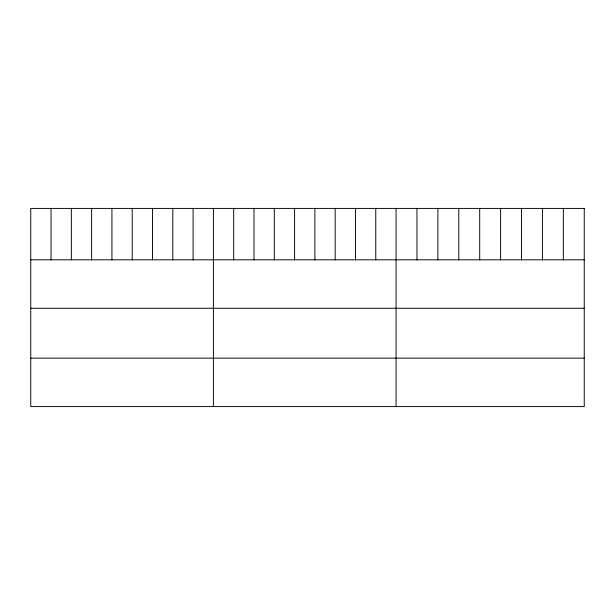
<?xml version="1.0" encoding="UTF-8"?>
<svg xmlns="http://www.w3.org/2000/svg" width="615" height="615" viewBox="0 0 615 615"><rect width="100%" height="100%" fill="white"/><g stroke="black" fill="none" stroke-linecap="round" stroke-linejoin="round"><path stroke-width="0.92" d="M30.75 259.822L584.25 259.822M30.75 308.253L584.25 308.253M30.75 358.153L584.25 358.153M563.34 208.416L563.34 259.822M542.43 208.416L542.43 259.822M521.52 208.416L521.52 259.822M500.61 208.416L500.61 259.822M479.7 208.416L479.7 259.822M458.79 208.416L458.79 259.822M437.88 208.416L437.88 259.822M416.97 208.416L416.97 259.822M396.06 208.416L396.06 406.584M375.765 208.416L375.765 259.822M355.47 208.416L355.47 259.822M335.175 208.416L335.175 259.822M314.88 208.416L314.88 259.822M294.585 208.416L294.585 259.822M274.29 208.416L274.29 259.822M253.995 208.416L253.995 259.822M233.7 208.416L233.7 259.822M213.405 208.416L213.405 406.584M193.11 208.416L193.11 259.822M172.815 208.416L172.815 259.822M152.52 208.416L152.52 259.822M132.225 208.416L132.225 259.822M111.93 208.416L111.93 259.822M91.635 208.416L91.635 259.822M71.34 208.416L71.34 259.822M51.045 208.416L51.045 259.822M584.25 208.416L30.75 208.416L30.75 406.584L584.25 406.584L584.25 208.416"/></g></svg>
